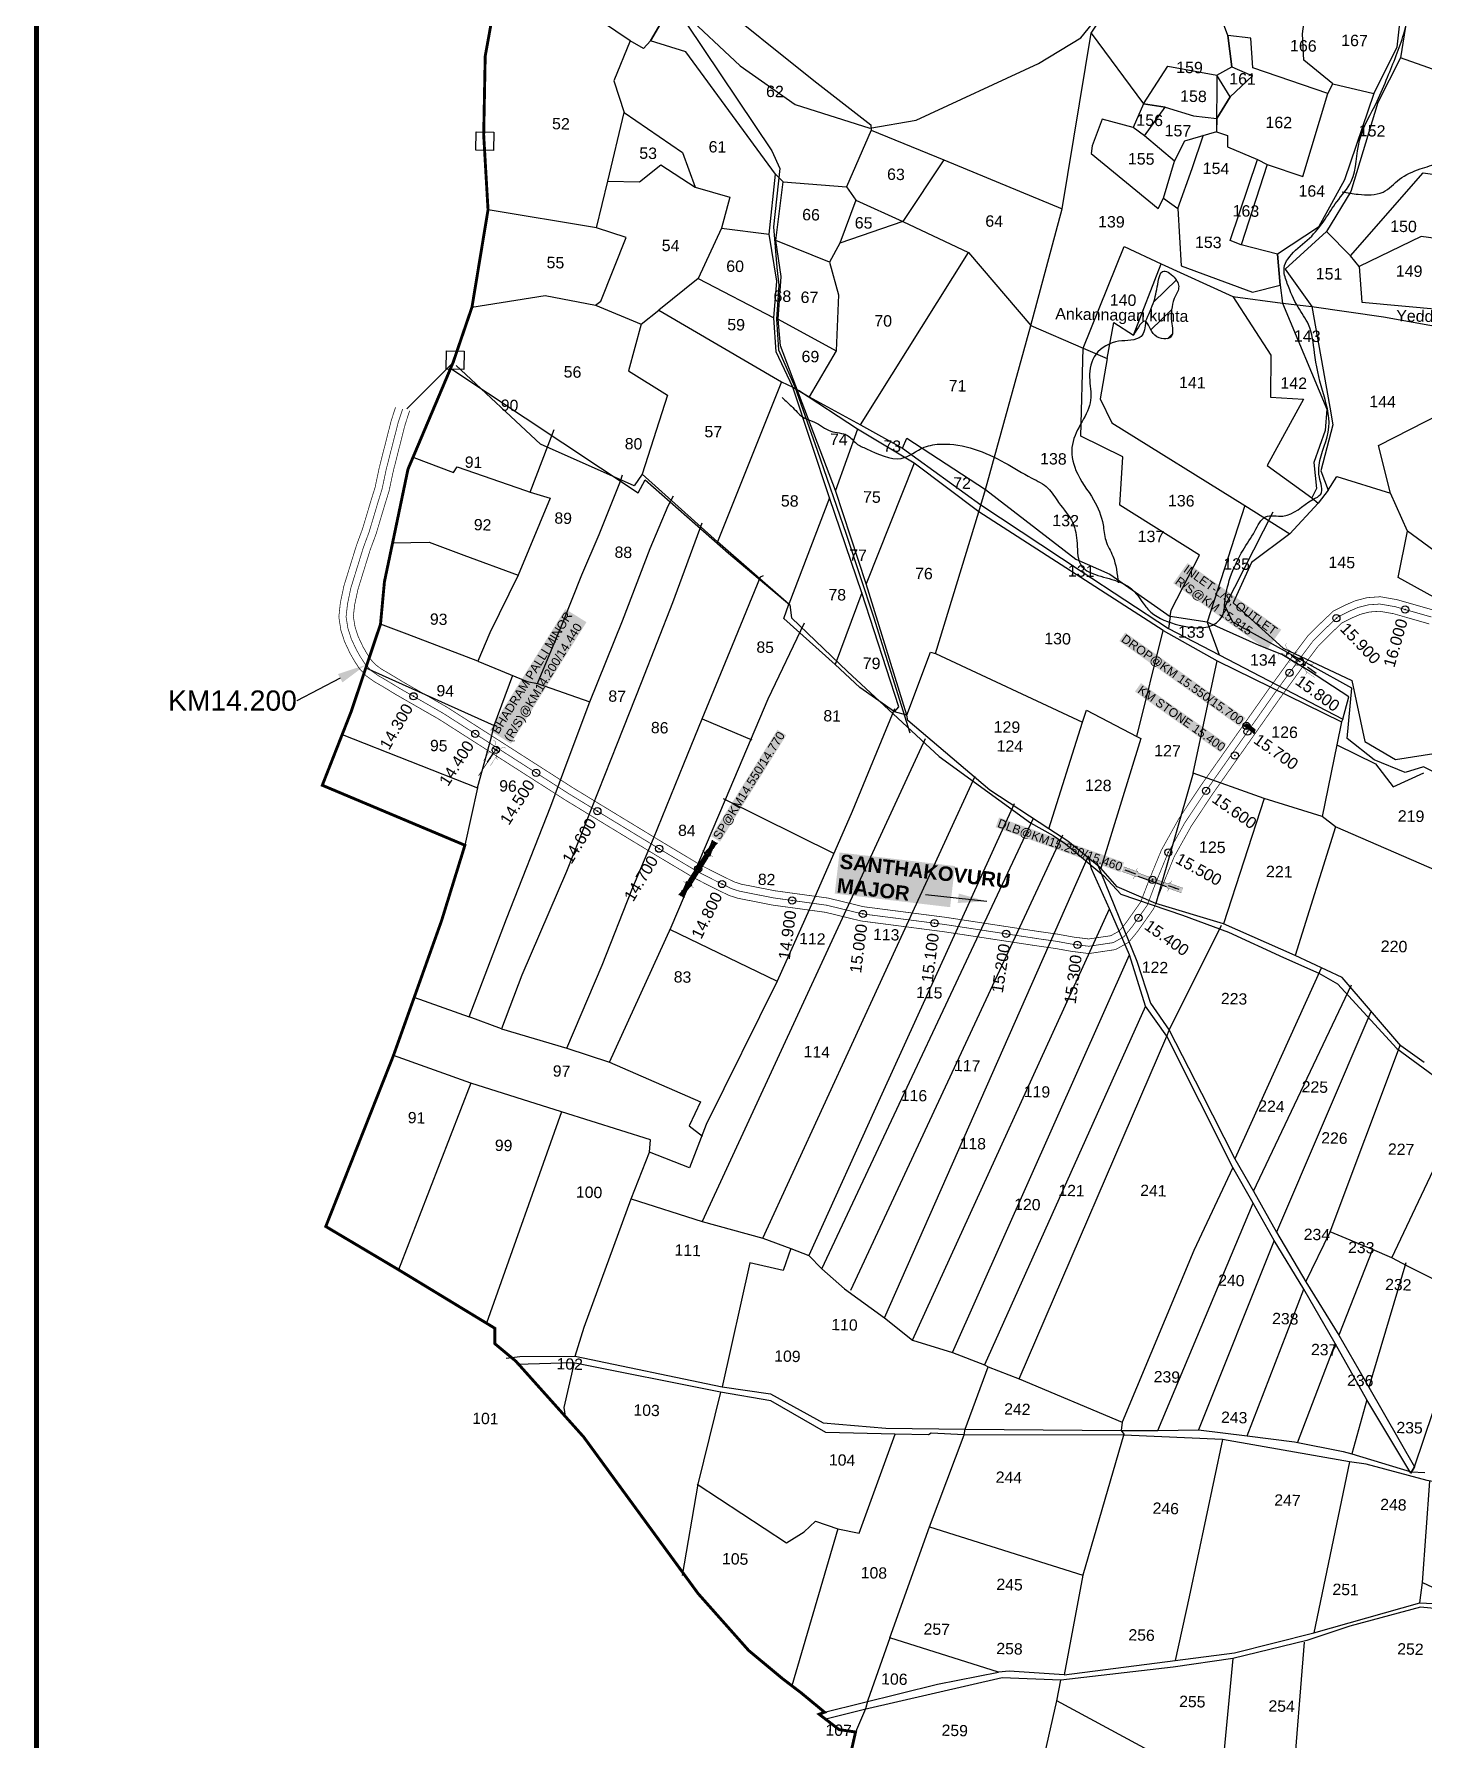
# Model space of a CAD drawing. Header units: inches. Extents: x 203385 to 231262, y 1613490 to 1620457.
# Drawn here: x 203385 to 205309, y 1616036 to 1618396 of the extents above; entities that cross this region are included whole.
import ezdxf
from ezdxf import colors
from ezdxf.entities.mleader import LeaderData, LeaderLine
from ezdxf.enums import TextEntityAlignment as Align
from ezdxf.math import Vec2, Vec3

# ---------------------------------------------------------------- set-up
doc = ezdxf.new("R2010")
doc.units = ezdxf.units.IN
doc.header["$LTSCALE"] = 15
doc.header["$MEASUREMENT"] = 0
doc.header["$PDMODE"] = 32
doc.header["$PDSIZE"] = 10
doc.linetypes.add('ACAD_ISO02W100', pattern=[15, 12, -3])
doc.linetypes.add('HIDDEN2', pattern=[0.1875, 0.125, -0.0625])
for name, color, linetype in [('BOUNDRY STONES', 240, 'Continuous'), ('CANAL1', 7, 'Continuous'), ('CHANAGE', 1, 'Continuous'), ('PLOT', 7, 'Continuous'), ('PLOT NOS', 7, 'Continuous'), ('PLOTS', 7, 'Continuous'), ('PLOTS NO', 7, 'Continuous'), ('POINT', 2, 'Continuous'), ('ROADS', 1, 'Continuous'), ('STREAMS', 4, 'Continuous'), ('STRUCTURE', 5, 'Continuous'), ('text2', 7, 'Continuous'), ('VILLAGE BOUNDARY', 5, 'Continuous'), ('VILLAGE BOUNDRY', 5, 'Continuous'), ('VILLAGE STONES', 240, 'Continuous')]:
    doc.layers.add(name, color=color, linetype=linetype)
doc.styles.get("Standard").update_dxf_attribs({"font": 'arial.ttf'})
doc.dimstyles.get("Standard").update_dxf_attribs({"dimtxt": 0.18, "dimasz": 0.18, "dimexe": 0.18, "dimexo": 0.0625, "dimgap": 0.09, "dimtad": 0, "dimtih": 1, "dimtoh": 1, "dimdec": 4, "dimzin": 0, "dimdsep": 46, "dimtxsty": 'Standard', "dimcen": 0.09, "dimadec": 0, "dimazin": 0, "dimtfac": 1, "dimtdec": 4, "dimtofl": 0, "dimtmove": 0, "dimatfit": 3, "dimfxl": 1, "dimtolj": 1, "dimtzin": 0, "dimarcsym": 0})

# ---------------------------------------------------------------- blocks, each defined once
blk = doc.blocks.new('DROP')
h = blk.add_hatch()
h.set_pattern_fill('ANSI31', color=1, scale=10, angle=45)
h.set_pattern_definition([(90, (-324.4107, -25.7687), (-1.25, 0), [])])
h.paths.add_polyline_path([(-9.9, -4.3), (-13.8, 4.1), (13.8, 4.1), (10.2, -4.3)])
at = {"layer": 'STRUCTURE', "color": 5, "const_width": 0.49}
blk.add_lwpolyline([(-9.9, -4.3), (-13.8, 4.1), (13.8, 4.1), (10.2, -4.3), (-9.9, -4.3)], dxfattribs=at)
at = {"layer": 'STRUCTURE', "color": 5}
blk.add_circle((0, 0), 1.33, dxfattribs=at)
blk = doc.blocks.new('SLB')
at = {"layer": 'STRUCTURE'}
h = blk.add_hatch(dxfattribs=at)
h.set_pattern_fill('DOTS', color=6, scale=20, angle=320.3722, style=0)
h.set_pattern_definition([(320.372247934, (-159.4327, -72.9564), (1.2786241598, 0.5641323054), [0, -1.25])])
h.paths.add_polyline_path([(769699.5, 1706871.1), (769699.5, 1706861.1), (769729.1, 1706861.1), (769732.1, 1706863.1), (769792.1, 1706863.1), (769795.1, 1706861.1), (769824.7, 1706861.1), (769824.7, 1706871.1), (769795.1, 1706871.1), (769792.1, 1706869.1), (769732.1, 1706869.1), (769729.1, 1706871.1)])
at = {"layer": 'STRUCTURE', "color": 6, "linetype": 'ACAD_ISO02W100', "ltscale": 0.5, "const_width": 0.5}
for points in [[(769699.5, 1706871.1), (769729.1, 1706871.1)], [(769795.1, 1706871.1), (769824.7, 1706871.1)], [(769699.5, 1706861.1), (769729.1, 1706861.1)], [(769795.1, 1706861.1), (769824.7, 1706861.1)]]:
    blk.add_lwpolyline(points, dxfattribs=at)
at = {"layer": 'STRUCTURE', "color": 6, "const_width": 0.628}
for points in [[(769726.1, 1706877.1), (769726.1, 1706873.1), (769732.1, 1706869.1), (769792.1, 1706869.1), (769798.1, 1706873.1), (769798.1, 1706877.1)], [(769726.1, 1706855.1), (769726.1, 1706859.1), (769732.1, 1706863.1), (769792.1, 1706863.1), (769798.1, 1706859.1), (769798.1, 1706855.1)]]:
    blk.add_lwpolyline(points, dxfattribs=at)
at = {"layer": 'STRUCTURE', "color": 6}
blk.add_lwpolyline([(769732.1, 1706863.1), (769792.1, 1706863.1)], dxfattribs=at)
blk.add_lwpolyline([(769732.1, 1706863.1), (769792.1, 1706863.1)], dxfattribs=at)
at = {"layer": 'STRUCTURE', "color": 0}
blk.add_circle((769762.1, 1706866.1), 1.24, dxfattribs=at)
for points in [[(769703.8, 1706866), (769726.7, 1706866)], [(769818.6, 1706865.8), (769795.7, 1706865.8)]]:
    blk.add_leader(points, dimstyle='Standard', override={"dimasz": 10, "dimgap": 0.09, "dimtad": 0}, dxfattribs=at)
blk = doc.blocks.new('OT')
at = {"layer": 'STRUCTURE', "color": 190}
for points, const_width in [([(769775.2, 1706601.8), (769775.2, 1706597.8), (769769.2, 1706593.8), (769761.8, 1706593.8), (769754.4, 1706593.8), (769748.4, 1706597.8), (769748.4, 1706601.8)], 0.5), ([(769751.4, 1706595.8), (769729.4, 1706595.8)], 0.5), ([(769751.4, 1706579), (769729.4, 1706579)], 0.5), ([(769748.4, 1706573), (769748.4, 1706577), (769754.4, 1706581), (769761.8, 1706581), (769761.8, 1706581), (769761.8, 1706581), (769769.2, 1706581), (769775.2, 1706577), (769775.2, 1706573)], 0.5), ([(769761.8, 1706593.8), (769761.8, 1706581)], 2.5)]:
    blk.add_lwpolyline(points, dxfattribs=dict(at, const_width=const_width))
at = {"layer": 'STRUCTURE', "color": 0}
blk.add_circle((769761.8, 1706587.4), 1.87, dxfattribs=at)
blk.add_leader([(769732.6, 1706587.4), (769753.8, 1706587.4)], dimstyle='Standard', override={"dimasz": 10, "dimgap": 0.09, "dimtad": 0}, dxfattribs=at)
blk = doc.blocks.new('PIPE C')
at = {"layer": 'STRUCTURE'}
h = blk.add_hatch(dxfattribs=at)
h.set_pattern_fill('DASH', color=256, scale=5.6, angle=-90, style=0)
h.set_pattern_definition([(270, (-1194663.9188, 538833.8274), (0.7, -0.7), [0.7, -0.7])])
edge = h.paths.add_edge_path()
edge.add_spline(control_points=[(4.6, -44.2), (4.4, -43.9), (3.7, -42.8), (3.2, -40.8), (2.9, -38.1), (2.3, -34.2), (2.9, -29), (3.8, -25), (4.2, -23.1)], knot_values=[0, 0, 0, 0, 1.613557, 5.24513, 8.624976, 13.470124, 22.190216, 30.746377, 30.746377, 30.746377, 30.746377], degree=3, periodic=0)
edge.add_line((4.2, -23.1), (2.8, -21))
edge.add_line((2.8, -21), (2.8, 21))
edge.add_line((2.8, 21), (4.2, 23.1))
edge.add_spline(control_points=[(4.2, 23.1), (3.7, 25), (2.7, 28.9), (2, 34.1), (2.4, 38), (2.7, 40.8), (3.1, 42.8), (3.8, 43.8), (4, 44.2)], knot_values=[0, 0, 0, 0, 8.556161, 17.276253, 22.121402, 25.501247, 29.13282, 30.746377, 30.746377, 30.746377, 30.746377], degree=3, periodic=0)
edge.add_line((4, 44.2), (-4.6, 44.2))
edge.add_spline(control_points=[(-4.6, 44.2), (-4.4, 43.9), (-3.7, 42.8), (-3.2, 40.8), (-2.9, 38.1), (-2.3, 34.2), (-2.9, 29), (-3.8, 25), (-4.2, 23.1)], knot_values=[0, 0, 0, 0, 1.613557, 5.24513, 8.624976, 13.470124, 22.190216, 30.746377, 30.746377, 30.746377, 30.746377], degree=3, periodic=0)
edge.add_line((-4.2, 23.1), (-2.8, 21))
edge.add_line((-2.8, 21), (-2.8, -21))
edge.add_line((-2.8, -21), (-4.2, -23.1))
edge.add_spline(control_points=[(-4.2, -23.1), (-3.7, -25), (-2.7, -28.9), (-2, -34.1), (-2.4, -38), (-2.7, -40.8), (-3.1, -42.8), (-3.8, -43.8), (-4, -44.2)], knot_values=[0, 0, 0, 0, 8.556161, 17.276253, 22.121402, 25.501247, 29.13282, 30.746377, 30.746377, 30.746377, 30.746377], degree=3, periodic=0)
edge.add_line((-4, -44.2), (4.6, -44.2))
blk.add_circle((0, 0), 0.657)
at = {"layer": 'STRUCTURE', "const_width": 0.44}
for points in [[(-8.4, 25.2), (-5.6, 25.2), (-2.8, 21), (-2.8, -21), (-5.6, -25.2), (-8.4, -25.2)], [(8.4, 25.2), (5.6, 25.2), (2.8, 21), (2.8, -21), (5.6, -25.2), (8.4, -25.2)]]:
    blk.add_lwpolyline(points, dxfattribs=at)
at = {"layer": 'STRUCTURE', "color": 3}
for points in [[(-2.8, 21), (-2.8, -21)], [(-2.8, 21), (-2.8, -21)], [(2.8, 21), (2.8, -21)]]:
    blk.add_lwpolyline(points, dxfattribs=at)
at = {"layer": 'STRUCTURE'}
for points in [[(-4.6, 44.2), (-4, 43.2), (-3.3, 40.8), (-2.9, 38.4), (-2.5, 35.1), (-3, 29), (-4.2, 23.1)], [(4, 44.2), (3.4, 43.2), (2.8, 40.7), (2.5, 38.4), (2.2, 35), (2.8, 28.9), (4.2, 23.1)], [(-4, -44.2), (-3.4, -43.2), (-2.8, -40.7), (-2.5, -38.4), (-2.2, -35), (-2.8, -28.9), (-4.2, -23.1)], [(4.6, -44.2), (4, -43.2), (3.3, -40.8), (2.9, -38.4), (2.5, -35.1), (3, -29), (4.2, -23.1)]]:
    blk.add_spline(points, degree=3, dxfattribs=at)
at = {"layer": 'STRUCTURE', "color": 0}
for points in [[(-0.2, 44.3), (-0.2, 28.7)], [(0, -23.2), (0, -38.9)]]:
    blk.add_leader(points, dimstyle='Standard', override={"dimscale": 0.062085, "dimtxt": 50, "dimasz": 100, "dimgap": 0.09, "dimtad": 0, "dimzin": 2}, dxfattribs=at)

msp = doc.modelspace()

# ---------------------------------------------------------------- hatches: boundary and pattern name
at = {"layer": 'STREAMS'}
h = msp.add_hatch(dxfattribs=at)
h.set_pattern_fill('ANSI31', color=256, scale=7.907734, angle=-1.106)
h.set_pattern_definition([(43.893983, (173863.55, 1904381.154), (-17.407377, 18.0927438), [])])
edge = h.paths.add_edge_path()
edge.add_spline(control_points=[(204906.5, 1617979.9), (204912.7, 1617990.2), (204924.8, 1618009.9), (204931.4, 1617974.7), (204965.5, 1617972), (204958.1, 1617997.9), (204959.3, 1618014.6), (204961.7, 1618030.8), (204972.3, 1618045.2), (204964.4, 1618061.2), (204944.9, 1618074), (204939.7, 1618048), (204936.1, 1618026.5), (204927.7, 1618008.4), (204923.3, 1617998.9)], knot_values=[0, 0, 0, 0, 3.20024, 6.128719, 8.989532, 11.66859, 13.737227, 15.745855, 17.78645, 19.835546, 22.082434, 24.015935, 27.474416, 31.359857, 31.359857, 31.359857, 31.359857], degree=3, periodic=0)
edge.add_spline(control_points=[(204923.3, 1617998.9), (204922.7, 1617990.7), (204921.8, 1617976.8), (204902.1, 1617972.1), (204887.7, 1617972.2), (204877.8, 1617969.4), (204873.8, 1617967.7)], knot_values=[0, 0, 0, 0, 2.753198, 4.638273, 6.801257, 8.394547, 8.394547, 8.394547, 8.394547], degree=3, periodic=0)

# ---------------------------------------------------------------- linework, layer by layer
at = {"layer": 'BOUNDRY STONES'}
for points in [[(203997, 1618261.4), (204021.4, 1618260.9), (204020.9, 1618235.4), (203996.5, 1618235.8)], [(203955.8, 1617958.3), (203980.3, 1617957.8), (203979.8, 1617932.3), (203955.3, 1617932.8)]]:
    msp.add_lwpolyline(points, close=True, dxfattribs=at)
at = {"layer": 'CANAL1', "color": 200, "const_width": 1}
for points in [[(203885.3, 1617880), (203879.3, 1617861.5), (203862.7, 1617796.3), (203857, 1617769.2), (203851.7, 1617752.2), (203839.4, 1617711.2), (203831.2, 1617688.9), (203813.8, 1617632.7), (203808.9, 1617609.4), (203806.8, 1617589.9), (203809.6, 1617571.6), (203814.8, 1617555.5), (203822.4, 1617539.4), (203830.2, 1617525.8), (203830.6, 1617525.6), (203835.1, 1617518.6), (203844.8, 1617508.2), (203855.5, 1617500.5), (203868.1, 1617493.2), (203886, 1617482.3), (203945.7, 1617448.1), (204120.7, 1617336.2), (204192.2, 1617292.6), (204246.2, 1617259.8), (204298.9, 1617228.4), (204327.6, 1617213.8), (204346.7, 1617204.5), (204358.9, 1617200.6), (204407, 1617191.1), (204480.2, 1617181.1), (204529.6, 1617169.1), (204643.6, 1617154.3), (204773.4, 1617134.6), (204798.2, 1617131.1), (204820.7, 1617127.1), (204845, 1617124), (204881.8, 1617129.5), (204900, 1617139.6), (204912.3, 1617154.5), (204934.5, 1617185.9), (204946.7, 1617217.9), (204963.2, 1617258.4), (204986.6, 1617300.3), (205015.3, 1617343.6), (205108.9, 1617476.6), (205144.1, 1617525.3), (205163.1, 1617550.4), (205177.9, 1617565.1), (205195, 1617581.5), (205209.8, 1617588.8), (205220.5, 1617593.4), (205233.4, 1617596.7), (205247.2, 1617597.7), (205266.7, 1617594.3), (205316.3, 1617580.1)], [(203904.8, 1617875.2), (203898.5, 1617855.9), (203882.2, 1617791.8), (203876.3, 1617764.1), (203870.8, 1617746.3), (203858.4, 1617704.8), (203850.1, 1617682.4), (203833.2, 1617627.7), (203828.6, 1617606.2), (203826.9, 1617590.4), (203829.2, 1617576.2), (203833.5, 1617562.8), (203840.2, 1617548.7), (203845.3, 1617539.7), (203851, 1617530.9), (203858.1, 1617523.3), (203866.4, 1617517.3), (203878.3, 1617510.4), (203896.2, 1617499.6), (203956.1, 1617465.2), (204131.3, 1617353.1), (204202.6, 1617309.7), (204256.5, 1617277), (204308.5, 1617245.9), (204336.5, 1617231.8), (204354.2, 1617223.1), (204363.9, 1617220), (204410.3, 1617210.9), (204483.9, 1617200.8), (204533.2, 1617188.8), (204646.3, 1617174.2), (204776.3, 1617154.4), (204801.4, 1617150.9), (204823.7, 1617146.8), (204844.7, 1617144.2), (204875.3, 1617148.7), (204887, 1617155.2), (204896.3, 1617166.6), (204916.7, 1617195.4), (204928.1, 1617225.3), (204945.2, 1617267), (204969.5, 1617310.7), (204998.8, 1617354.9), (205092.6, 1617488.2), (205128, 1617537.2), (205148, 1617563.6), (205163.9, 1617579.5), (205183.4, 1617598), (205201.3, 1617606.9), (205214, 1617612.4), (205230.2, 1617616.5), (205248.2, 1617617.8), (205271.2, 1617613.8), (205321.9, 1617599.3)]]:
    msp.add_lwpolyline(points, dxfattribs=at)
at = {"layer": 'CANAL1', "color": 1, "linetype": 'HIDDEN2', "ltscale": 4, "const_width": 1}
msp.add_lwpolyline([(203895.1, 1617877.6), (203888.9, 1617858.7), (203872.4, 1617794.1), (203866.6, 1617766.7), (203861.2, 1617749.3), (203848.9, 1617708), (203840.7, 1617685.7), (203823.5, 1617630.2), (203818.8, 1617607.8), (203816.8, 1617590.1), (203819.4, 1617573.9), (203824.2, 1617559.1), (203831.3, 1617544), (203837.4, 1617533.3), (203837.6, 1617533.2), (203843.1, 1617524.8), (203851.4, 1617515.7), (203860.9, 1617508.9), (203873.2, 1617501.8), (203891.1, 1617490.9), (203950.9, 1617456.7), (204126, 1617344.6), (204197.4, 1617301.1), (204251.3, 1617268.4), (204303.7, 1617237.1), (204332, 1617222.8), (204350.4, 1617213.8), (204361.4, 1617210.3), (204408.6, 1617201), (204482, 1617190.9), (204531.4, 1617178.9), (204644.9, 1617164.3), (204774.9, 1617144.5), (204799.8, 1617141), (204822.2, 1617136.9), (204844.9, 1617134.1), (204878.6, 1617139.1), (204893.5, 1617147.4), (204904.3, 1617160.5), (204925.6, 1617190.7), (204937.4, 1617221.6), (204954.2, 1617262.7), (204978, 1617305.5), (205007.1, 1617349.2), (205100.7, 1617482.4), (205136.1, 1617531.2), (205155.6, 1617557), (205170.9, 1617572.3), (205189.2, 1617589.7), (205205.5, 1617597.8), (205217.2, 1617602.9), (205231.8, 1617606.6), (205247.7, 1617607.7), (205269, 1617604), (205319.1, 1617589.7)], dxfattribs=at)
at = {"layer": 'CANAL1', "color": 1, "linetype": 'HIDDEN2', "ltscale": 4, "const_width": 1, "elevation": 78}
msp.add_lwpolyline([(204024, 1617406), (204000.2, 1617370)], dxfattribs=at)
at = {"layer": 'PLOT'}
for points in [[(204593.1, 1617453.9), (204625.7, 1617541), (204632.8, 1617539.3), (204692.5, 1617735.4), (204701.8, 1617766.2), (204764.7, 1617993), (204808, 1618154.7), (204848.3, 1618397.6), (204922.1, 1618508.2), (205017.3, 1618569.8), (205064.3, 1618583.1), (205106.7, 1618626.1), (205096.9, 1618633.9), (205043.3, 1618679.2), (205064.2, 1618740.8), (205035.3, 1618775.8), (205009.6, 1618816.4), (204982.2, 1618922.6), (204994.3, 1618969.4), (204952.8, 1619055.6), (204875.1, 1619174.2), (204869.5, 1619225.6), (204848, 1619231.4)], [(204138.1, 1618754.4), (204134.8, 1618748.1), (204137.1, 1618698.6), (204139, 1618649.3), (204201.1, 1618641), (204211.5, 1618570.6), (204241.3, 1618507.8), (204318.1, 1618449.7), (204464.2, 1618332.1), (204543, 1618270.9), (204543.5, 1618263.7), (204644.3, 1618222.6), (204808, 1618154.7)], [(205175.5, 1618314.4), (205071.8, 1618349.6), (205068.9, 1618390.7), (205037.1, 1618394.3), (205016.2, 1618452.3), (205032.8, 1618521.7), (205071.2, 1618576.1), (205071.2, 1618576.1), (205064.3, 1618583.1)], [(204950.4, 1618295.1), (204989.7, 1618283.2), (205021.8, 1618279.5), (205021.5, 1618261.1), (205036.9, 1618256.3), (205036.6, 1618240.4), (205078.2, 1618222.8), (205091.9, 1618216.1), (205141.2, 1618199.5), (205175.5, 1618314.4), (205182.7, 1618327.7), (205142.6, 1618360.5), (205140.4, 1618396.9), (205148.2, 1618451.5), (205152.2, 1618485.4), (205176.9, 1618486.1), (205187.2, 1618508.5), (205160.8, 1618535.1), (205191.1, 1618565.1)], [(205284.8, 1618578.3), (205288.7, 1618535.3), (205293.2, 1618471), (205276.1, 1618363.4), (205244.9, 1618301.6), (205207.7, 1618178.6), (205173.7, 1618123.3), (205116.6, 1618071.3), (205153.6, 1618019.5), (205178.3, 1617880.1), (205182.5, 1617855.9), (205165.8, 1617792), (205176.1, 1617765.1), (205162.5, 1617747.4)], [(204318.1, 1618449.7), (204311.7, 1618432.8), (204271.5, 1618444.1), (204238.1, 1618386.9), (204271.5, 1618444.1), (204237.3, 1618453.8), (204210.6, 1618519.3), (204241.3, 1618507.8), (204210.6, 1618519.3), (204192.7, 1618508.7), (204145.7, 1618497.4), (204139.5, 1618482.4), (204107, 1618480.1), (204099.7, 1618466.9)], [(204575.9, 1617458.4), (204575.9, 1617458.4), (204582.1, 1617465.4), (204530.8, 1617623.2), (204486, 1617754.9), (204435.4, 1617907.8), (204412.2, 1617956.6), (204409, 1618003.8), (204413, 1618054.3), (204402.6, 1618119.5), (204411.3, 1618202.6), (204287, 1618371.7), (204238.1, 1618386.9), (204228.7, 1618376.4), (204210.1, 1618386.9), (204170.3, 1618413.8), (204168, 1618425), (204098.9, 1618450.2), (204099.7, 1618466.9), (204083.5, 1618469.3), (204072.1, 1618482.2), (204072.3, 1618493.4), (204053.7, 1618504.4), (204033, 1618496.3)], [(205207.1, 1618089.7), (205307.8, 1618204.3), (205334, 1618200.8), (205438.6, 1618273.6), (205520.5, 1618347.7), (205485.6, 1618474.5), (205447.7, 1618443.2), (205381.9, 1618326.2), (205276.1, 1618363.4)], [(204421.9, 1618191.9), (204509.3, 1618185), (204522.3, 1618166.5), (204587.6, 1618137.2), (204678.1, 1618094.4), (204764.7, 1617993), (204837.1, 1617961.6), (204893.6, 1618102.3), (204944.8, 1618078.3), (205044.1, 1618033.1), (205113.1, 1618024), (205153.6, 1618019.5), (205252.8, 1618005.1), (205381.2, 1617982.3), (205424.3, 1617976.8), (205486, 1618086.7), (205544.2, 1618184), (205661.4, 1618272.7), (205825.3, 1618393.8)], [(204848.3, 1618397.6), (204920.5, 1618299.9), (204906.3, 1618267.1), (204863.4, 1618278.9), (204849.6, 1618241.8), (204847.9, 1618231.1), (204940.8, 1618155.2), (204948.2, 1618169.6), (204963.3, 1618220.7), (204922, 1618255.8), (204906.3, 1618267.1)], [(204920.5, 1618299.9), (204950.4, 1618295.1), (204920.5, 1618299.9), (204954.2, 1618352), (205022.1, 1618339.6), (205042.6, 1618350.9), (205037.1, 1618394.3), (205042.6, 1618350.9), (205071.3, 1618338.7), (205040.6, 1618309.8), (205021.8, 1618279.5), (205040.6, 1618309.8), (205022.1, 1618339.6), (205021.5, 1618261.1), (204977.4, 1618248.4), (204963.3, 1618220.7), (204977.4, 1618248.4)], [(205274.7, 1618411.4), (205271.2, 1618378.4), (205239.4, 1618314), (205198.8, 1618194.6), (205162.8, 1618129.1), (205106, 1618091.9), (205109.7, 1618049.1), (205113.1, 1618024), (205174.3, 1617877.2), (205171.8, 1617847.9), (205156.5, 1617803.5), (205159.9, 1617767.4), (205153.3, 1617754.7), (205162.5, 1617747.4), (205123, 1617704.9), (205070.1, 1617665.1), (205044.5, 1617609.5), (205113.8, 1617546.4), (205208.8, 1617501.7), (205226.8, 1617417.4), (205269.5, 1617392.7), (205346, 1617404.7)], [(204210.1, 1618386.9), (204187.6, 1618331.9), (204201.6, 1618288.1), (204282.4, 1618232.8), (204299.8, 1618184.7), (204348.2, 1618170.6), (204336.5, 1618127.9), (204402.6, 1618119.5)], [(205182.7, 1618327.7), (205239.4, 1618314)], [(204163.3, 1618128.5), (204179, 1618193.1), (204201.6, 1618288.1)], [(204922, 1618255.8), (204950.4, 1618295.1)], [(204543.5, 1618263.7), (204509.3, 1618185)], [(204948.2, 1618169.6), (204968.2, 1618155.3), (204987.7, 1618210.2), (205003.4, 1618257.1)], [(204179, 1618193.1), (204223, 1618192.2), (204252.5, 1618215.7), (204299.8, 1618184.7)], [(204593.1, 1617453.9), (204536.7, 1617635.5), (204494.4, 1617764.6), (204418, 1617965.2), (204415.1, 1618002.1), (204418.8, 1618061), (204411.7, 1618110.9), (204421.9, 1618191.9), (204411.3, 1618202.6)], [(204644.3, 1618222.6), (204587.6, 1618137.2), (204500.1, 1618107.3)], [(204968.2, 1618155.3), (204972.8, 1618075.8), (205071.6, 1618039.5), (205109.7, 1618049.1), (205106, 1618091.9), (205055.7, 1618104.9), (205040.5, 1618110.7), (205078.2, 1618222.8), (205091.9, 1618216.1), (205055.7, 1618104.9)], [(204522.3, 1618166.5), (204500.1, 1618107.3), (204485.8, 1618080.6), (204498.6, 1618035.8), (204495.3, 1617958.3), (204457.8, 1617894.6)], [(204162.2, 1618021.1), (204169.2, 1618026.7), (204204.5, 1618114.8), (204163.3, 1618128.5), (204013.3, 1618153.3)], [(204336.5, 1618127.9), (204304.3, 1618058.2), (204249.5, 1618014.5)], [(204485.8, 1618080.6), (204411.7, 1618110.9)], [(205513.2, 1617573.1), (205329.1, 1617676.7), (205286, 1617708.4), (205262.5, 1617761), (205245.7, 1617827.2), (205333.5, 1617872), (205381.2, 1617982.3), (205402, 1618102.9), (205305, 1618116.4), (205219.1, 1618074.9), (205207.1, 1618089.7), (205173.7, 1618123.3)], [(204528.9, 1617855.7), (204678.1, 1618094.4)], [(204587.1, 1617823.3), (204592.8, 1617837.3), (204701.8, 1617766.2), (204827, 1617669.9), (204873.8, 1617648.9), (204957.6, 1617590.5), (204958.9, 1617599.1), (204998, 1617675.1), (204887.6, 1617744.5), (204891.9, 1617811.2), (204833.8, 1617839.8), (204837.1, 1617961.6), (204870.1, 1617947.7), (204879.3, 1617997.4), (204906.5, 1617979.9), (204944.8, 1618078.3)], [(205219.1, 1618074.9), (205222.5, 1618025.3), (205333.5, 1618015.2), (205397.8, 1618068)], [(204304.3, 1618058.2), (204409, 1618003.8)], [(203991.1, 1618018.6), (204092.4, 1618034.6), (204162.2, 1618021.1), (204225.2, 1617995.1), (204249.5, 1618014.5), (204419.7, 1617915.2), (204435.4, 1617907.8), (204442.8, 1617903.3), (204457.8, 1617894.6), (204528.9, 1617855.7), (204587.1, 1617823.3), (204695.4, 1617744.8), (204834.3, 1617653.4), (204955.2, 1617573.7), (205025.2, 1617537.5), (205196.2, 1617448.5), (205194.5, 1617444.5), (205188, 1617412.9), (205241.5, 1617386.5), (205265.9, 1617354.6), (205308.7, 1617374.1)], [(205044.1, 1618033.1), (205097, 1617952.3), (205096.5, 1617894), (205141.9, 1617891.2), (205091.6, 1617799.5), (205153.3, 1617754.7)], [(204225.2, 1617995.1), (204207.5, 1617930.5), (204261.9, 1617896.8), (204226.5, 1617787.5)], [(204415.1, 1618002.1), (204495.3, 1617958.3)], [(204870.1, 1617947.7), (204860.7, 1617891.6), (204876.7, 1617858.6), (205060.7, 1617743.9), (205123, 1617704.9)], [(204419.7, 1617915.2), (204330.7, 1617693.6)], [(204632.8, 1617539.3), (204836, 1617444), (204841.5, 1617460.8), (204911.2, 1617424.6), (204947.6, 1617571.2), (204692.5, 1617735.4), (204603, 1617802.6), (204524.5, 1617849.7), (204442.8, 1617903.3)], [(204524.5, 1617849.7), (204494.4, 1617764.6)], [(204603, 1617802.6), (204536.7, 1617635.5)], [(205176.1, 1617765.1), (205187.9, 1617784.2), (205262.5, 1617761)], [(204486, 1617754.9), (204429.8, 1617607.6)], [(205060.7, 1617743.9), (205008.8, 1617582.4), (205025.2, 1617537.5)], [(205478.9, 1617530.8), (205273, 1617644.5), (205286, 1617708.4)], [(204530.8, 1617623.2), (204493.8, 1617524.2)], [(205196.2, 1617448.5), (205204.9, 1617479.3), (205149.1, 1617515.7), (205111.9, 1617537.8), (205080.5, 1617550.5), (205008.8, 1617582.4), (204957.6, 1617590.5), (204955.2, 1617573.7)], [(204947.6, 1617571.2), (205022.7, 1617529.2), (205194.5, 1617444.5)], [(205639.1, 1616989.6), (205578.7, 1616985.5), (205541.5, 1617016.8), (205471.8, 1617048.4), (205343.8, 1617099.5), (205377, 1617201.3), (205370.9, 1617216.2), (205361.6, 1617223.2), (205186.5, 1617299.3), (205167.7, 1617313.7), (205087.6, 1617338.8), (204989.2, 1617373.5), (205022.7, 1617529.2)], [(204789.3, 1617296.8), (204836, 1617444)], [(204911.2, 1617424.6), (204916.8, 1617421.5), (204861.5, 1617242)], [(205188, 1617412.9), (205167.7, 1617313.7)], [(204989.2, 1617373.5), (204937.8, 1617193.2)], [(205087.6, 1617338.8), (205031.3, 1617165.1)], [(205186.5, 1617299.3), (205130.4, 1617121.4)]]:
    msp.add_lwpolyline(points, dxfattribs=at)
at = {"layer": 'PLOTS'}
for points in [[(203960.6, 1617934.8), (204221.2, 1617761.7), (204231, 1617779.7), (204346.1, 1617677.9), (204430.8, 1617606.4), (204433.3, 1617588.4), (204510.9, 1617514.2), (204637.9, 1617396.7), (204764.2, 1617304.8), (204795.7, 1617287.5), (204812.6, 1617275.7), (204865.6, 1617231.4), (204889, 1617206), (204974.7, 1617177.2), (205038, 1617153.5), (205114.3, 1617118.5), (205163, 1617096.9), (205188.9, 1617082.2), (205271.1, 1616992.5), (205366.8, 1616922.7)], [(203910.6, 1617810.6), (203965.3, 1617789.8), (203970.4, 1617797.4), (204065.2, 1617764.8), (204071.8, 1617762.7), (204104.7, 1617849.1)], [(204082, 1617497.9), (204117.4, 1617582.9), (204143.1, 1617648.2), (204167.3, 1617704), (204196.6, 1617777.9), (204199.4, 1617786.3)], [(204071.8, 1617762.7), (204099.4, 1617754.2), (204055.1, 1617647.5), (204015.8, 1617568), (203999, 1617528.5), (203901.2, 1617566), (203864.5, 1617580)], [(203999, 1617528.5), (204067.5, 1617500.4), (204082, 1617497.9), (204154.4, 1617472.4), (204199.2, 1617584.6), (204237.7, 1617684.4), (204262.7, 1617743.4), (204270.1, 1617757.3)], [(204309.2, 1617719.4), (204268.4, 1617609.5), (204225.2, 1617498.7), (204191.9, 1617414.9), (204121.9, 1617237.4), (204059.9, 1617094.1), (204031.8, 1617019.6), (203987, 1617036.4), (204038.9, 1617172.1), (204100.3, 1617327.8), (204124.2, 1617392.4), (204154.4, 1617472.4)], [(203881.2, 1617692.3), (203931.8, 1617693.1), (203979.8, 1617675.3), (204055.1, 1617647.5)], [(204031.8, 1617019.6), (204122.5, 1616993.1), (204171.4, 1617108.1), (204212.4, 1617212.1), (204242.3, 1617283.2), (204284.2, 1617386.4), (204309.7, 1617448.7), (204351.6, 1617550.8), (204390.6, 1617645.3), (204394.6, 1617647.1)], [(204122.5, 1616993.1), (204181.2, 1616973.6), (204266.7, 1617160.4), (204342, 1617337.1), (204401.2, 1617476.4), (204451.5, 1617581.7)], [(203844.2, 1617519.5), (204021.6, 1617439.6), (204047.5, 1617509.1)], [(204576, 1617462.9), (204517.1, 1617320.4), (204457.7, 1617184.6), (204413.6, 1617085.8), (204315.2, 1616887.4), (204292, 1616827.4), (204236.8, 1616849.1), (204238.4, 1616866), (204115, 1616904.9), (203989.5, 1616944.6), (203882.4, 1616982.9)], [(204309.7, 1617448.7), (204378.2, 1617419.6)], [(203811.4, 1617427.3), (203998.5, 1617353.5), (204018.2, 1617423.9), (204021.6, 1617439.6)], [(204618.3, 1617421.1), (204309.8, 1616753)], [(203998.5, 1617353.5), (203981.3, 1617273.9)], [(204393.5, 1616730.3), (204687.4, 1617369.7)], [(204338.6, 1617338.8), (204492.4, 1617262.6)], [(204741.6, 1617331.3), (204558.3, 1616929.2), (204457.2, 1616706)], [(204475.4, 1616687.7), (204768.4, 1617311.4)], [(204808.6, 1617288), (204515.2, 1616657.8)], [(204562.2, 1616619.7), (204844.2, 1617259.4)], [(204600.6, 1616588.8), (204873.7, 1617186), (204848.6, 1617241.2), (204844.2, 1617259.4)], [(204855.3, 1617250.9), (204911.4, 1617113.6), (204930, 1617055.3), (204956.1, 1617018), (205001, 1616930.8), (205047.1, 1616840.1), (205072.6, 1616795.1), (205104.7, 1616738.3), (205145.4, 1616669.6), (205190.8, 1616596), (205232.2, 1616523.8), (205295.5, 1616413.8), (205290.7, 1616405), (205295.5, 1616413.8), (205373.1, 1616643.4), (205357, 1616655.8), (205285.9, 1616691.3), (205264.4, 1616703), (205237.4, 1616714.6), (205178.9, 1616739.1), (205276.3, 1616998.3)], [(205290.7, 1616405), (205229.7, 1616506.5), (205185.6, 1616584.4), (205142.4, 1616659.6), (205101.6, 1616727), (205072.3, 1616778.5), (205044.4, 1616827.8), (204952.7, 1617009.5), (204923.3, 1617051.4), (204901, 1617122.3), (204873.7, 1617186)], [(204264.5, 1617157.9), (204413.6, 1617085.8)], [(204748.3, 1616535.4), (204952.7, 1617009.5), (204956.1, 1617018), (205028.4, 1617163.2)], [(204656.1, 1616571.7), (204901, 1617122.3)], [(205166.6, 1617103.9), (205047.1, 1616840.1)], [(205072.6, 1616795.1), (205208.3, 1617080.9)], [(203910.6, 1617063.6), (203987, 1617036.4)], [(204923.3, 1617051.4), (204700.3, 1616554.8)], [(205235.1, 1617043.4), (205104.7, 1616738.3)], [(204181.2, 1616973.6), (204307.5, 1616918.9), (204291.9, 1616885.6), (204310.1, 1616871.3)], [(203989.5, 1616944.6), (203889.6, 1616686.1)], [(205264.4, 1616703), (205371.3, 1616929)], [(204115, 1616904.9), (204011.3, 1616612.7)], [(204134.1, 1616566.8), (204146.2, 1616606.9), (204211.4, 1616784.7), (204236.8, 1616849.1)], [(205044.4, 1616827.8), (204990.2, 1616713), (204891, 1616475.4)], [(204211.4, 1616784.7), (204309.8, 1616753), (204393.5, 1616730.3), (204432.3, 1616715.8), (204457.2, 1616706), (204475.4, 1616687.7), (204506.8, 1616659.9), (204562.2, 1616619.7), (204600.6, 1616588.8), (204656.1, 1616571.7), (204700.3, 1616554.8), (204705.6, 1616552.2), (204748.3, 1616535.4), (204891, 1616475.4), (204889.7, 1616464), (204893.5, 1616459.1), (204836.7, 1616263.9), (204810.6, 1616125.8), (204734.5, 1616130.9), (204719.8, 1616129.7), (204569.6, 1616177.2), (204539.1, 1616090.9), (204535.7, 1616079), (204522, 1616046.7)], [(204940.2, 1616464.2), (205072.3, 1616778.5)], [(205145.4, 1616669.6), (205178.9, 1616739.1)], [(204432.3, 1616715.8), (204421.7, 1616685.3), (204375.6, 1616695.8), (204337.3, 1616524.4)], [(205101.6, 1616727), (204996.7, 1616464.8)], [(205237.4, 1616714.6), (205190.8, 1616596)], [(205283.5, 1616695.8), (205232.2, 1616523.8)], [(205064.1, 1616456.4), (205142.4, 1616659.6)], [(205185.6, 1616584.4), (205133, 1616446.4)], [(204038.6, 1616564.3), (204057.1, 1616566.2), (204134.1, 1616566.8), (204337.3, 1616524.4), (204404.1, 1616514.9), (204477.3, 1616474.5), (204563.8, 1616467.4), (204673.5, 1616465.8), (204889.7, 1616464), (204940.2, 1616464.2), (204996.7, 1616464.8), (205064.1, 1616456.4), (205129.3, 1616448.1), (205196.9, 1616434.7), (205209.1, 1616431.6), (205290.8, 1616407), (205309.7, 1616405.9)], [(206157, 1616179.4), (206058.2, 1616212.2), (205957, 1616259), (205852.3, 1616291.9), (205569, 1616337.9), (205450.9, 1616357.3), (205320.7, 1616393.2), (205313.1, 1616394.8), (205228.8, 1616417.2), (205205.6, 1616420.7), (205029.9, 1616451.6), (204893.5, 1616457.4), (204672.1, 1616458.1), (204626.5, 1616460.2), (204623.1, 1616458.2), (204576.5, 1616458.8), (204480.7, 1616461.3), (204404.9, 1616504.9), (204334.9, 1616517.2), (204131.7, 1616557.5), (204053.3, 1616555.3)], [(204120.4, 1616483.6), (204118.9, 1616495.8), (204133, 1616558.3)], [(204569.6, 1616177.2), (204624.5, 1616330.6), (204672.1, 1616458.1), (204673.5, 1616465.8), (204705.6, 1616552.2)], [(204334.9, 1616517.2), (204303.5, 1616389.5), (204282.1, 1616263.4)], [(205229.7, 1616506.5), (205209.1, 1616431.6)], [(204302.9, 1616389.6), (204426.6, 1616308.4), (204450.8, 1616323.7), (204466.6, 1616338.6), (204497.6, 1616327.7), (204527.2, 1616321.7), (204576.9, 1616458.8)], [(205029.9, 1616451.6), (204983.9, 1616233.8), (204964.3, 1616145.9)], [(205205.6, 1616420.7), (205156.2, 1616184)], [(205303, 1616225.7), (205306.7, 1616253.5), (205316.9, 1616394)], [(205569, 1616337.9), (205580.6, 1616287.8), (205575, 1616284.1), (205410.5, 1616225.8), (205400.6, 1616221), (205395.9, 1616220.1), (205376.3, 1616212.5), (205304, 1616219.7), (205206.1, 1616193.4), (205146.8, 1616173.3), (205044.4, 1616148.5), (204961.7, 1616136.3), (204806.3, 1616118.5)], [(204810.6, 1616125.8), (204964.3, 1616145.9), (205046.4, 1616156.5), (205156.2, 1616184), (205303, 1616225.7), (205376.4, 1616221.8), (205393.5, 1616227.7), (205571.3, 1616292.9), (205564.7, 1616327.2), (205561.9, 1616339.7)], [(204497.6, 1616327.7), (204433.7, 1616110.8)], [(204624.5, 1616330.6), (204836.7, 1616263.9)], [(205306.7, 1616253.5), (205377.8, 1616220.6)], [(205111, 1615850.4), (205127.2, 1615969.9), (205143.4, 1616171)], [(204479.1, 1616074.1), (204635.4, 1616112.7), (204719.8, 1616129.7)], [(205044.4, 1616148.5), (205022.1, 1615915.8), (204921.6, 1615681.2)], [(204985.1, 1615990.4), (204800.7, 1616090), (204806.3, 1616118.5), (204725.1, 1616121.8), (204534.3, 1616077.8), (204479.1, 1616063.8)], [(204737.1, 1615843.7), (204750.9, 1615869.8), (204800.7, 1616090)]]:
    msp.add_lwpolyline(points, dxfattribs=at)
at = {"layer": 'POINT'}
for p in [(205137, 1617528, 83), (205063, 1617439, 82), (204024, 1617406, 78), (205047, 1617398, 81), (204304, 1617241, 79), (204933, 1617226, 80)]:
    msp.add_point(p, dxfattribs=at)
at = {"layer": 'ROADS'}
for points in [[(204173, 1618544.2), (204205.7, 1618505), (204237.3, 1618453.8), (204282.6, 1618427.1), (204362.5, 1618352.6), (204438.3, 1618299), (204541.7, 1618266.2), (204606.1, 1618277.3), (204775.4, 1618355.8), (204833.8, 1618391.2), (204855.8, 1618418.7), (204904.5, 1618500.3), (204988.2, 1618565.1), (205065, 1618604), (205108.7, 1618637)], [(204282.6, 1618427.1), (204287.5, 1618411.6), (204406, 1618234.9), (204417, 1618210.4), (204408.5, 1618129.6), (204413.1, 1618073.5), (204415.7, 1618048.8), (204412.6, 1618001.8), (204415.5, 1617959.6), (204438, 1617908.1), (204468.8, 1617820.5), (204508.9, 1617704.5), (204547, 1617590.1), (204597.1, 1617429.4)], [(205935.9, 1616711.5), (205856.5, 1616860.8), (205713.4, 1616927.8), (205616, 1617013.7), (205589.2, 1617146.9), (205364.8, 1617353.8), (205308.3, 1617382.4), (205282.5, 1617374.6), (205239.9, 1617392.1), (205202.6, 1617421.6), (205209.1, 1617491.3), (205044, 1617582.7), (205033.5, 1617604.6), (205100.1, 1617735.4)]]:
    msp.add_lwpolyline(points, dxfattribs=at)
at = {"layer": 'STREAMS'}
for points in [[(205195.7, 1618178.2), (205217.6, 1618174.7), (205252.1, 1618177.9), (205274.9, 1618195.5), (205303.4, 1618209.8), (205329.4, 1618218.1), (205373, 1618240.6), (205432.4, 1618276.3), (205479, 1618293.4), (205497.6, 1618321.9), (205532.2, 1618356.2), (205527.4, 1618394.6), (205533.1, 1618459.9), (205537.5, 1618496.8), (205569.5, 1618543.3), (205608.8, 1618565.3), (205634.4, 1618591.1), (205653.4, 1618603)], [(204420.4, 1617893.3), (204435.3, 1617879.5), (204451.7, 1617864.8), (204465.2, 1617859.6), (204487.6, 1617846.9), (204510.7, 1617841), (204523.3, 1617829.8), (204537.2, 1617822.5), (204585.2, 1617809.3), (204617.1, 1617824.6), (204640.9, 1617829.1), (204728.5, 1617803.3), (204765.9, 1617782), (204788.3, 1617768), (204803.1, 1617748.1), (204822.6, 1617720.1), (204828.6, 1617691.7), (204835.3, 1617659.8), (204857.5, 1617647.4), (204887.9, 1617637.9), (204903.9, 1617628.8), (204920.2, 1617608.7), (204930.9, 1617596.5), (204970, 1617578.6), (205021.5, 1617581.8), (205029.8, 1617591.3), (205033, 1617609.4), (205040.7, 1617644.4), (205058.4, 1617682.4), (205074.6, 1617708.6), (205089.3, 1617728.2), (205113.6, 1617729.5), (205154.8, 1617752.3), (205165.9, 1617759.9), (205164, 1617783.1), (205163.6, 1617799.8), (205177.1, 1617852.4), (205168.2, 1617903.4), (205157.2, 1617955.4), (205149, 1617994.4), (205134.4, 1618018.7), (205119.6, 1618051.3), (205115, 1618069.3), (205153.3, 1618117), (205188.1, 1618164.3), (205207.9, 1618192.6), (205219.5, 1618249.1), (205244, 1618303.6), (205258.2, 1618336.7), (205280.8, 1618397), (205291, 1618478.1), (205283.9, 1618519.8), (205260.9, 1618561.9)], [(204923.3, 1617998.9), (204935.1, 1618027.2), (204941, 1618053.9), (204946.9, 1618068), (204962.8, 1618060.2), (204969.2, 1618045.3), (204963.1, 1618030.4), (204959.5, 1618015), (204959.2, 1617998.6), (204958.8, 1617977.4), (204936.3, 1617979.7), (204923.3, 1617998.9), (204906.5, 1617979.9)], [(204923.3, 1617998.9), (204917.2, 1617978), (204903.2, 1617972.9), (204886.1, 1617971.3), (204854.6, 1617953.1), (204845.9, 1617921.6), (204847.4, 1617889.8), (204835.7, 1617860.3), (204822.1, 1617828.7), (204827, 1617792.7), (204851.5, 1617751.7), (204864.5, 1617717.5), (204868.2, 1617695.9), (204878.1, 1617673.8), (204885.3, 1617636.9)]]:
    msp.add_spline(points, degree=3, dxfattribs=at)
at = {"layer": 'text2', "color": 3}
for p in [(205187.5, 1617588.2), (205282.6, 1617600.1), (205122.6, 1617512.6), (203910.2, 1617480), (203995.7, 1617428.1), (205064.6, 1617431.1), (204079.9, 1617374.1), (205007.1, 1617349.3), (204164.6, 1617321.1), (204250.1, 1617269.1), (204954.9, 1617264), (204337.2, 1617220.2), (204434.1, 1617197.5), (204532.2, 1617178.8), (204631.3, 1617166), (204913.5, 1617173.5), (204730.3, 1617151.3), (204829.1, 1617136.1)]:
    msp.add_point(p, dxfattribs=at)
at = {"layer": 'VILLAGE BOUNDARY', "const_width": 4}
msp.add_lwpolyline([(204515.8, 1616019.4), (204522, 1616046.7), (204499.3, 1616050), (204471.6, 1616071.3), (204479.1, 1616074.1), (204446.7, 1616100.9), (204420.7, 1616120.7), (204374, 1616159.6), (204304, 1616238.4), (204145.7, 1616455), (204051.8, 1616559.9), (204022.7, 1616584.1), (204022.8, 1616605.4), (203890.2, 1616686), (203788.7, 1616746.3), (203882.4, 1616982.9), (203948.9, 1617169.2), (203981.3, 1617273.9), (203783.9, 1617356.9), (203823.9, 1617458.9), (203864.5, 1617580), (203869.9, 1617638.5), (203881.2, 1617692.3), (203902.5, 1617794.3), (203965, 1617942.1), (203991.1, 1618018.6), (204013.3, 1618153.3), (204007.3, 1618256.7), (204009.4, 1618366), (204033, 1618496.3)], dxfattribs=at)
at = {"layer": 'VILLAGE BOUNDRY', "const_width": 7}
msp.add_lwpolyline([(203388.5, 1620056.6), (206844.8, 1620056.6), (206844.8, 1614710), (203388.5, 1614710)], close=True, dxfattribs=at)
at = {"layer": 'VILLAGE BOUNDRY'}
msp.add_lwpolyline([(203965, 1617942.1), (203900.9, 1617878)], close=True, dxfattribs=at)
msp.add_lwpolyline([(205308.9, 1616973.1), (205276.8, 1616996.5), (205195.7, 1617091), (205130.4, 1617121.4), (205031.3, 1617165.1), (204937.8, 1617193.2), (204884.2, 1617216.2), (204861.5, 1617242), (204815.7, 1617279.6), (204789.3, 1617296.8), (204708, 1617349.9), (204594.5, 1617446.7), (204593.1, 1617453.9), (204575.9, 1617458.4), (204527.8, 1617492.1), (204493.8, 1617524.2), (204422.5, 1617587.7), (204429.8, 1617607.6), (204330.7, 1617693.6), (204226.5, 1617787.5), (204215.5, 1617771.4), (204086.1, 1617828.8), (203969.3, 1617938)], dxfattribs=at)

# ---------------------------------------------------------------- block references
at = {"xscale": 0.7, "yscale": 0.7, "zscale": 0.7, "rotation": 144.6282143923856}
msp.add_blockref('DROP', (205068, 1617435.9), dxfattribs=at)
at = {"layer": 'STRUCTURE', "color": 0}
for name, p, xscale, yscale, zscale, rotation in [('OT', (1336149.1, 2279514.9), 0.6999999999999998, 0.6999999999999998, 0.6999999999999998, 144.6177450727913), ('OT', (1336171.6, 2279498.7), 0.6999999999999998, 0.6999999999999998, 0.6999999999999998, 144.6177450727913), ('OT', (904062.5, 509532.7, 78), 0.7, 0.7, 0.7, 56.56571698553152), ('SLB', (-706966.9, 675768.6, 80), 0.6999999999999996, 0.6999999999999996, 0.6999999999999996, 340.1880957255714)]:
    msp.add_blockref(name, p, dxfattribs=dict(at, xscale=xscale, yscale=yscale, zscale=zscale, rotation=rotation))
at = {"layer": 'text2', "color": 3, "rotation": 328.1265026683134}
msp.add_blockref('PIPE C', (204304, 1617241, 79), dxfattribs=at)

# ---------------------------------------------------------------- texts
at = {"layer": 'CHANAGE'}
for s, rotation, p in [('15.900', 313.6389, (205197.2, 1617578)), ('15.800', 324.0871, (205133.9, 1617504.3)), ('15.700', 324.8841, (205076.1, 1617423)), ('15.600', 324.8841, (205018.5, 1617341.2)), ('15.500', 330.9321, (204967.2, 1617257.2)), ('15.400', 324.7816, (204924.9, 1617165.5))]:
    msp.add_text(s, height=16, rotation=rotation, dxfattribs=at).set_placement(p, align=Align.MIDDLE_LEFT)
for s, rotation, p in [('16.000', 74.0208, (205278.7, 1617586.7)), ('14.300', 60.1995, (203903.3, 1617467.8)), ('14.400', 57.3814, (203988.1, 1617416.3)), ('14.500', 57.3814, (204072.3, 1617362.4)), ('14.600', 58.6439, (204157.4, 1617309.1)), ('14.700', 58.7386, (204242.8, 1617257.2)), ('14.800', 63.9694, (204331.1, 1617207.7)), ('14.900', 82.1966, (204432.2, 1617183.6)), ('15.000', 82.6391, (204530.4, 1617164.9)), ('15.100', 82.6391, (204629.6, 1617152.1)), ('15.200', 81.3523, (204728.1, 1617137.4)), ('15.300', 82.7563, (204827.3, 1617122.2))]:
    msp.add_text(s, height=16, rotation=rotation, dxfattribs=at).set_placement(p, align=Align.MIDDLE_RIGHT)
at = {"layer": 'PLOT NOS'}
for s, p in [('90', (204043.1, 1617882.7)), ('80', (204214.7, 1617829.5)), ('91', (203993.3, 1617803.9)), ('89', (204117.3, 1617726.5)), ('92', (204005.8, 1617717.4)), ('88', (204200.6, 1617679.3)), ('93', (203945, 1617586.7)), ('85', (204396.9, 1617547.9)), ('94', (203954.1, 1617487.6)), ('87', (204192, 1617480.1)), ('81', (204489.6, 1617452.9)), ('86', (204250.9, 1617436.6)), ('95', (203945.1, 1617411.7)), ('124', (204735.6, 1617411.1)), ('96', (204040.9, 1617355.9)), ('84', (204288.5, 1617294.4)), ('82', (204398.9, 1617226.6)), ('112', (204462.2, 1617144.5)), ('113', (204564.5, 1617150.2)), ('83', (204282.5, 1617091.6)), ('122', (204936.4, 1617104.9)), ('115', (204624.1, 1617069.9)), ('223', (205045.9, 1617061.5)), ('114', (204468.4, 1616987.9)), ('117', (204676.5, 1616968.8)), ('97', (204115.1, 1616961.3)), ('116', (204602.9, 1616927.6)), ('119', (204773.1, 1616932.8)), ('225', (205157.7, 1616939.4)), ('91', (203914.4, 1616896.8)), ('224', (205097.6, 1616912.7)), ('99', (204034.9, 1616858.5)), ('118', (204684.3, 1616861.1)), ('226', (205184.8, 1616868.7)), ('227', (205277.1, 1616853.1)), ('100', (204153.2, 1616793.7)), ('121', (204820.9, 1616796.1)), ('241', (204934.2, 1616796)), ('120', (204759.8, 1616776.8)), ('234', (205160.5, 1616735.2)), ('111', (204289.7, 1616713.4)), ('233', (205222, 1616717.2)), ('240', (205042.1, 1616671.7)), ('232', (205273.2, 1616665.8)), ('238', (205116.8, 1616618.7)), ('110', (204506.7, 1616610.3)), ('109', (204427.7, 1616566.8)), ('237', (205170.6, 1616575.8)), ('102', (204126.4, 1616556)), ('239', (204952.9, 1616538.2)), ('236', (205220.6, 1616533.2)), ('101', (204009.7, 1616480.6)), ('103', (204232.8, 1616492)), ('242', (204745.9, 1616493.5)), ('243', (205046.1, 1616482)), ('235', (205288.8, 1616467.8)), ('104', (204503.4, 1616423.1)), ('244', (204734.2, 1616399.1)), ('246', (204951.4, 1616356.2)), ('247', (205119.8, 1616367.4)), ('248', (205266.4, 1616361.3)), ('105', (204355.4, 1616286.3)), ('108', (204547.4, 1616267)), ('245', (204735.2, 1616250.8)), ('251', (205200.3, 1616243.9)), ('257', (204634.4, 1616189)), ('256', (204917.9, 1616180.9)), ('258', (204735.1, 1616162)), ('252', (205290, 1616161.5)), ('106', (204575.7, 1616120)), ('255', (204988.1, 1616088.8)), ('254', (205111.7, 1616082.5)), ('107', (204498.6, 1616049.2)), ('259', (204659.3, 1616048.9))]:
    msp.add_text(s, height=15.62, rotation=358.5056, dxfattribs=at).set_placement(p, align=Align.MIDDLE_CENTER)
at = {"layer": 'PLOTS NO'}
for s, height, p in [('167', 15.82, (205212.6, 1618387.6)), ('166', 15.82, (205141.8, 1618380.2)), ('159', 15.82, (204984.2, 1618350.3)), ('62', 15.82, (204410.4, 1618317.1)), ('161', 15.82, (205057.7, 1618334.5)), ('158', 15.82, (204989.7, 1618310.5)), ('52', 15.82, (204114.2, 1618272.4)), ('156', 15.82, (204929.1, 1618277.3)), ('162', 15.82, (205107.8, 1618274.2)), ('157', 15.82, (204968.2, 1618262.8)), ('152', 15.82, (205237, 1618262.6)), ('53', 15.82, (204234.9, 1618231.6)), ('61', 15.82, (204330.9, 1618240.4)), ('155', 15.82, (204917.4, 1618223.8)), ('63', 15.82, (204577.9, 1618202.4)), ('154', 15.82, (205020.9, 1618210.6)), ('164', 15.82, (205153.5, 1618179.3)), ('163', 15.82, (205062.3, 1618151.7)), ('66', 15.82, (204460.4, 1618146.5)), ('65', 15.82, (204533.2, 1618135.2)), ('64', 15.82, (204713.9, 1618137.6)), ('139', 15.82, (204876.1, 1618136.7)), ('150', 15.82, (205280.4, 1618130.4)), ('54', 15.82, (204266, 1618103.8)), ('153', 15.82, (205010.2, 1618108.3)), ('55', 15.82, (204106.6, 1618080.2)), ('60', 15.82, (204355.3, 1618075.2)), ('151', 15.82, (205177.4, 1618064.7)), ('149', 15.82, (205288.2, 1618068.5)), ('68', 15.82, (204420.7, 1618033.8)), ('67', 15.82, (204458.2, 1618032.1)), ('Ankannagari kunta', 15.815, (204890.6, 1618007.8)), ('140', 15.82, (204892.3, 1618028.4)), ('Yeddula kunta', 15.815, (205340.9, 1618005.5)), ('59', 15.82, (204356.7, 1617994.3)), ('70', 15.82, (204560.2, 1617999.6)), ('143', 15.82, (205147.2, 1617978.5)), ('69', 15.82, (204459.5, 1617950.2)), ('56', 15.82, (204130.3, 1617928.9)), ('141', 15.82, (204988.2, 1617914.2)), ('142', 15.82, (205128.5, 1617913.4)), ('71', 15.82, (204663.1, 1617909.8)), ('144', 15.82, (205251.5, 1617887.8)), ('57', 15.82, (204325.1, 1617846.2)), ('74', 15.82, (204498.8, 1617835.6)), ('73', 15.82, (204572.7, 1617826.3)), ('138', 15.82, (204795.8, 1617808.7)), ('72', 15.82, (204669.4, 1617775.1)), ('58', 15.82, (204430.9, 1617750.4)), ('75', 15.82, (204544.6, 1617755.8)), ('136', 15.82, (204972.8, 1617750.7)), ('132', 15.82, (204812.8, 1617723.2)), ('137', 15.82, (204930.9, 1617701.3)), ('77', 15.82, (204525.3, 1617675.3)), ('131', 15.82, (204834.3, 1617653.4)), ('135', 15.82, (205049.5, 1617663.1)), ('145', 15.82, (205195, 1617665.3)), ('76', 15.82, (204616.6, 1617649.9)), ('78', 15.82, (204496.6, 1617620.6)), ('130', 15.82, (204801.6, 1617559.8)), ('133', 15.82, (204986.7, 1617569)), ('79', 15.82, (204544.2, 1617525.7)), ('134', 15.82, (205086.3, 1617530.3)), ('129', 15.82, (204731.5, 1617437.5)), ('126', 15.82, (205115.8, 1617430.4)), ('127', 15.82, (204953.8, 1617404.7)), ('128', 15.82, (204857.9, 1617356.8)), ('219', 15.82, (205290.9, 1617314.2)), ('125', 15.82, (205015.8, 1617271.2)), ('221', 15.82, (205108.5, 1617237.4)), ('220', 15.82, (205267.3, 1617133.9))]:
    msp.add_text(s, height=height, rotation=358.894, dxfattribs=at).set_placement(p, align=Align.MIDDLE_CENTER)
at = {"layer": 'STRUCTURE', "color": 5, "attachment_point": 1, "bg_fill": 1, "box_fill_scale": 1.1, "bg_fill_color": 7, "bg_fill_true_color": 16777215, "bg_fill_transparency": 0}
for s, insert, char_height, width, rotation in [('INLET-L/S, OUTLET \\PR/S@KM 15.815', (204981.8, 1617662.8), 12, 156.738, 324.6177), ('BHADRAM PALLI MINOR (R/S)@KM14.200/14.440', (204017.5, 1617433.1), 12, 195.517, 58.1265), ('DROP@KM 15.550/15.700', (204895.6, 1617566.6), 12, 201.779, 324.6177), ('\\pi1.34783;KM STONE 15.400', (204917.3, 1617496.6), 12, 142.802, 324.6177), ('SP@KM14.550/14.770', (204323.9, 1617286.8, 79), 12, 171.05, 58.1265), ('DLB@KM15.250/15.460', (204721.5, 1617310.8, 80), 12, 181.299, 340.1881), ('{\\fArial|b1|i0|c0|p34;\\C1;SANTHAKOVURU\\PMAJOR}', (204501.6, 1617261.7, 18.2), 20, 156.844, 353.2897)]:
    msp.add_mtext(s, dxfattribs=dict(at, insert=insert, char_height=char_height, width=width, rotation=rotation))

# ---------------------------------------------------------------- leaders
at = {"layer": 'text2', "color": 1}
msp.add_leader([(204703.9, 1617196.2), (204619, 1617205.4)], dimstyle='Standard', override={"dimasz": 40, "dimgap": 0.09, "dimtad": 0, "dimzin": 2}, dxfattribs=at)
at = {"layer": 'VILLAGE STONES', "color": 1}
ml = msp.add_multileader_mtext('Standard', dxfattribs=at)
ml.set_content('KM14.200', color=1)
ml.set_leader_properties()
ml.build(insert=Vec2(0, 0))
ml.multileader.update_dxf_attribs({"dogleg_length": 0.36, "arrow_head_size": 40})
ctx = ml.context
ctx.base_point, ctx.char_height, ctx.arrow_head_size, ctx.landing_gap_size, ctx.plane_origin = Vec3(203575.1, 1617473.9), 28, 40, 0.09, Vec3(203663.9, 1618127)
ctx.text_align_type = 2
notes = []
notes.append((ctx, [(1, (1, 1, 0), (203748.8, 1617473.9), (-1, 0), 1.396927018504357e-11, [(0, [(203844.2, 1617523.5)], 0, [])])]))
ctx.mtext.insert, ctx.mtext.alignment, ctx.mtext.flow_direction = Vec3(203748.7, 1617488.1), 3, 5
for ctx, leaders in notes:
    for number, flags, end, landing, length, lines in leaders:
        leader = LeaderData()
        leader.index, (leader.has_last_leader_line, leader.has_dogleg_vector, leader.attachment_direction) = number, flags
        leader.last_leader_point, leader.dogleg_vector, leader.dogleg_length = Vec3(end), Vec3(landing), length
        for number, points, colour, breaks in lines:
            line = LeaderLine()
            line.index, line.vertices, line.color, line.breaks = number, Vec3.list(points), colors.encode_raw_color(colour), breaks
            leader.lines.append(line)
        ctx.leaders.append(leader)

doc.saveas('drawing.dxf')
